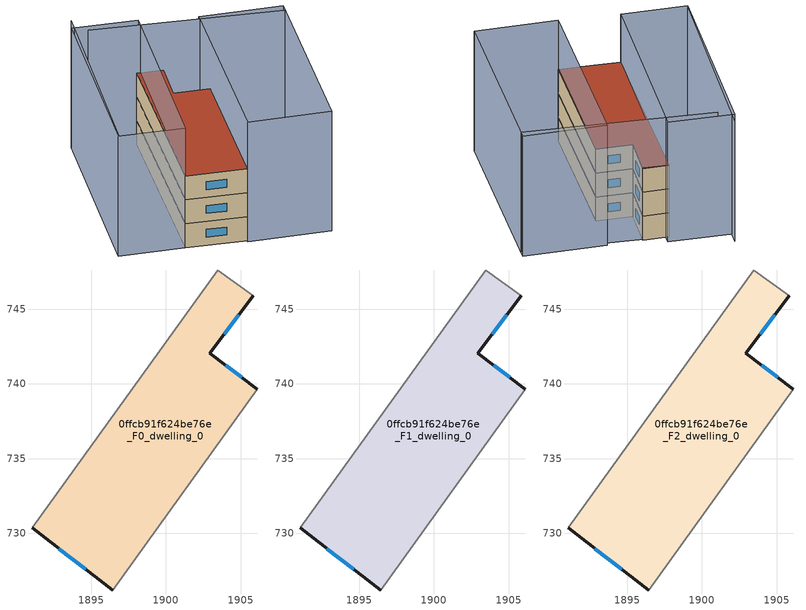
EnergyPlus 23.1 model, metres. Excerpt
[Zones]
0ffcb91f624be76e_F0_dwelling_0
 floor ground (EU_floor_Construction): 1905.85,745.89 1902.94,742.03 1906.12,739.63 1896.46,726.22 1891.05,730.37 1903.48,747.61 z0
 wall outside (EU_wall_Construction): 1891.05,730.37 1896.46,726.22 / 1906.12,739.63 1902.94,742.03 1905.85,745.89 z0:3
 wall adiabatic (EU_wall_Construction): 1896.46,726.22 1906.12,739.63 / 1905.85,745.89 1903.48,747.61 1891.05,730.37 z0:3
 window (EU_Window_Construction): 1892.85,728.98 1894.65,727.6 / 1903.91,743.31 1904.88,744.6 / 1905.06,740.43 1904,741.23 z1:2
0ffcb91f624be76e_F1_dwelling_0
 floor to 0ffcb91f624be76e_F0_dwelling_0 (EU_floor_Construction): 1905.85,745.89 1902.94,742.03 1906.12,739.63 1896.46,726.22 1891.05,730.37 1903.48,747.61 z3
 wall outside (EU_wall_Construction): 1891.05,730.37 1896.46,726.22 / 1906.12,739.63 1902.94,742.03 1905.85,745.89 z3:6
 wall adiabatic (EU_wall_Construction): 1896.46,726.22 1906.12,739.63 / 1905.85,745.89 1903.48,747.61 1891.05,730.37 z3:6
 window (EU_Window_Construction): 1892.85,728.98 1894.65,727.6 / 1903.91,743.31 1904.88,744.6 / 1905.06,740.43 1904,741.23 z4:5
0ffcb91f624be76e_F2_dwelling_0
 floor to 0ffcb91f624be76e_F1_dwelling_0 (EU_floor_Construction): 1905.85,745.89 1902.94,742.03 1906.12,739.63 1896.46,726.22 1891.05,730.37 1903.48,747.61 z6
 wall outside (EU_wall_Construction): 1891.05,730.37 1896.46,726.22 / 1906.12,739.63 1902.94,742.03 1905.85,745.89 z6:9
 wall adiabatic (EU_wall_Construction): 1896.46,726.22 1906.12,739.63 / 1905.85,745.89 1903.48,747.61 1891.05,730.37 z6:9
 window (EU_Window_Construction): 1892.85,728.98 1894.65,727.6 / 1903.91,743.31 1904.88,744.6 / 1905.06,740.43 1904,741.23 z7:8
 roof outside (EU_roof_Construction): 1896.46,726.22 1906.12,739.63 1902.94,742.03 1905.85,745.89 1903.48,747.61 1891.05,730.37 z9
shading: 1899.66,753.49 1885.3,734.77 / 1915.94,737.55 1899.42,750.88 / 1916.45,738.19 1903.71,720.66 / 1903.71,720.66 1896.26,726.07 / 1896.26,726.07 1909.01,743.6 / 1909.01,743.6 1916.45,738.19 / 1885.19,734.76 1898.52,752.52 / 1898.52,752.52 1904.37,748.13 / 1904.37,748.13 1891.05,730.37 / 1891.05,730.37 1885.19,734.76 z0:15
[Building]
EU S2 Campaign: North Axis=0; Terrain=City; Solar Distribution=FullExterior
[Site:Location]
Bologna: Latitude=44.5; Longitude=11.25; Time Zone=1; Elevation=37
[SizingPeriod:WeatherFileDays]
AnnualSizingPeriod: Begin Month=1; Begin Day of Month=1; End Month=12; End Day of Month=31; Day of Week for Start Day=Monday; Use Weather File Daylight Saving Period=No; Use Weather File Rain and Snow Indicators=No
[MATERIAL]
EU_InternalMass_Material: Roughness=MediumRough; Thickness=0.1; Conductivity=1; Density=1800; Specific Heat=900; Thermal Absorptance=0.9; Solar Absorptance=0.7; Visible Absorptance=0.7
[MATERIAL:NOMASS] Roughness=MediumRough; Thermal Absorptance=0.9; Solar Absorptance=0.7; Visible Absorptance=0.7
Name | Thermal Resistance
EU_wall_NoMass | 0.937881
EU_roof_NoMass | 0.548572
EU_floor_NoMass | 0.71348
[WINDOWMATERIAL:SIMPLEGLAZINGSYSTEM]
EU_Window_SimpleGlazing: UFactor=4.25633; Solar Heat Gain Coefficient=0.85; Visible Transmittance=0.85
[CONSTRUCTION]
EU_wall_Construction: EU_wall_NoMass
EU_roof_Construction: EU_roof_NoMass
EU_floor_Construction: EU_floor_NoMass
EU_Window_Construction: EU_Window_SimpleGlazing
EU_InternalMass_Construction: EU_InternalMass_Material
[ZONE] Type=1; Multiplier=1; Ceiling Height=autocalculate; Floor Area=autocalculate; Part of Total Floor Area=Yes
Name | Volume
0ffcb91f624be76e_F0_dwelling_0 | 378.615
0ffcb91f624be76e_F1_dwelling_0; 0ffcb91f624be76e_F2_dwelling_0 | 378.616
[INTERNALMASS] Construction=EU_InternalMass_Construction; Surface Area=126.205
Name | Zone or ZoneList
0ffcb91f624be76e_F0_dwelling_0_EU_InternalMass | 0ffcb91f624be76e_F0_dwelling_0
0ffcb91f624be76e_F1_dwelling_0_EU_InternalMass | 0ffcb91f624be76e_F1_dwelling_0
0ffcb91f624be76e_F2_dwelling_0_EU_InternalMass | 0ffcb91f624be76e_F2_dwelling_0
[OTHEREQUIPMENT] Fuel Type=Electricity; Design Level Calculation Method=Watts/Area; Power per Zone Floor Area=1; Fraction Latent=0; Fraction Radiant=0; Fraction Lost=0; Carbon Dioxide Generation Rate=0; EndUse Subcategory=EU_Step8_InternalGains
Name | Zone or ZoneList or Space or SpaceList | Schedule
EU_Step8_InternalGain_0ffcb91f624be76e_F0_dwelling_0_f000 | 0ffcb91f624be76e_F0_dwelling_0 | EU_Step8_GainSchedule_0ffcb91f624be76e_F0_dwelling_0_f000
EU_Step8_InternalGain_0ffcb91f624be76e_F1_dwelling_0_f000 | 0ffcb91f624be76e_F1_dwelling_0 | EU_Step8_GainSchedule_0ffcb91f624be76e_F1_dwelling_0_f000
EU_Step8_InternalGain_0ffcb91f624be76e_F2_dwelling_0_f000 | 0ffcb91f624be76e_F2_dwelling_0 | EU_Step8_GainSchedule_0ffcb91f624be76e_F2_dwelling_0_f000
[ZONEVENTILATION:DESIGNFLOWRATE] Schedule=EU_AlwaysOn; Design Flow Rate Calculation Method=AirChanges/Hour; Air Changes per Hour=0.687892; Ventilation Type=Natural; Fan Pressure Rise=0; Fan Total Efficiency=1; Constant Term Coefficient=1; Temperature Term Coefficient=0; Velocity Term Coefficient=0; Velocity Squared Term Coefficient=0; Minimum Indoor Temperature=-100; Maximum Indoor Temperature=100; Delta Temperature=-100; Minimum Outdoor Temperature=-100; Maximum Outdoor Temperature=100; Maximum Wind Speed=40
Name | Zone or ZoneList or Space or SpaceList
EU_ConstantAir_0ffcb91f624be76e_F0_dwelling_0 | 0ffcb91f624be76e_F0_dwelling_0
EU_ConstantAir_0ffcb91f624be76e_F1_dwelling_0 | 0ffcb91f624be76e_F1_dwelling_0
EU_ConstantAir_0ffcb91f624be76e_F2_dwelling_0 | 0ffcb91f624be76e_F2_dwelling_0
[HVACTEMPLATE:THERMOSTAT] Constant Heating Setpoint=20; Constant Cooling Setpoint=50
EU_HeatOnly_0ffcb91f624be76e_F0_dwelling_0; EU_HeatOnly_0ffcb91f624be76e_F1_dwelling_0; EU_HeatOnly_0ffcb91f624be76e_F2_dwelling_0
[HVACTEMPLATE:ZONE:IDEALLOADSAIRSYSTEM] System Availability Schedule=EU_AlwaysOn; Maximum Heating Supply Air Temperature=50; Minimum Cooling Supply Air Temperature=13; Maximum Heating Supply Air Humidity Ratio=0.0156; Minimum Cooling Supply Air Humidity Ratio=0.0077; Heating Limit=NoLimit; Cooling Limit=NoLimit; Heating Availability Schedule=EU_AlwaysOn; Cooling Availability Schedule=EU_CoolingOff; Dehumidification Control Type=ConstantSensibleHeatRatio; Cooling Sensible Heat Ratio=0.7; Dehumidification Setpoint=60; Humidification Control Type=None; Humidification Setpoint=30; Outdoor Air Method=None; Outdoor Air Flow Rate per Person=0.00944; Outdoor Air Flow Rate per Zone Floor Area=0; Outdoor Air Flow Rate per Zone=0; Demand Controlled Ventilation Type=None; Outdoor Air Economizer Type=NoEconomizer; Heat Recovery Type=None; Sensible Heat Recovery Effectiveness=0.7; Latent Heat Recovery Effectiveness=0.65
Name | Template Thermostat
0ffcb91f624be76e_F0_dwelling_0 | EU_HeatOnly_0ffcb91f624be76e_F0_dwelling_0
0ffcb91f624be76e_F1_dwelling_0 | EU_HeatOnly_0ffcb91f624be76e_F1_dwelling_0
0ffcb91f624be76e_F2_dwelling_0 | EU_HeatOnly_0ffcb91f624be76e_F2_dwelling_0
[SIZING:ZONE] Zone Cooling Design Supply Air Temperature Input Method=SupplyAirTemperature; Zone Cooling Design Supply Air Temperature=13; Zone Heating Design Supply Air Temperature Input Method=SupplyAirTemperature; Zone Heating Design Supply Air Temperature=50; Zone Cooling Design Supply Air Humidity Ratio=0.008; Zone Heating Design Supply Air Humidity Ratio=0.008; Cooling Design Air Flow Method=DesignDay; Cooling Design Air Flow Rate=0; Cooling Minimum Air Flow per Zone Floor Area=0.000762; Cooling Minimum Air Flow=0; Cooling Minimum Air Flow Fraction=0.2; Heating Design Air Flow Method=DesignDay; Heating Design Air Flow Rate=0; Heating Maximum Air Flow per Zone Floor Area=0.002032; Heating Maximum Air Flow=0.141576; Heating Maximum Air Flow Fraction=0.3; Account for Dedicated Outdoor Air System=No; Dedicated Outdoor Air System Control Strategy=NeutralSupplyAir; Dedicated Outdoor Air Low Setpoint Temperature for Design=autosize; Dedicated Outdoor Air High Setpoint Temperature for Design=autosize; Zone Load Sizing Method=Sensible Load Only No Latent Load; Zone Latent Cooling Design Supply Air Humidity Ratio Input Method=HumidityRatioDifference; Zone Cooling Design Supply Air Humidity Ratio Difference=0.005; Zone Latent Heating Design Supply Air Humidity Ratio Input Method=HumidityRatioDifference; Zone Humidification Design Supply Air Humidity Ratio Difference=0.005
0ffcb91f624be76e_F0_dwelling_0; 0ffcb91f624be76e_F1_dwelling_0; 0ffcb91f624be76e_F2_dwelling_0
[SCHEDULE:CONSTANT]
Name | Hourly Value
EU_AlwaysOn | 1
EU_CoolingOff | 0
[SCHEDULE:FILE] Column Number=1; Rows to Skip at Top=0; Number of Hours of Data=8760; Column Separator=Comma; Interpolate to Timestep=No; Minutes per Item=60; Adjust Schedule for Daylight Savings=Yes
Name | File
EU_Step8_GainSchedule_0ffcb91f624be76e_F0_dwelling_0_f000 | ../../schedules/0ffcb91f624be76e/0ffcb91f624be76e_F0_dwelling_0_f000_gain.csv
EU_Step8_GainSchedule_0ffcb91f624be76e_F1_dwelling_0_f000 | ../../schedules/0ffcb91f624be76e/0ffcb91f624be76e_F1_dwelling_0_f000_gain.csv
EU_Step8_GainSchedule_0ffcb91f624be76e_F2_dwelling_0_f000 | ../../schedules/0ffcb91f624be76e/0ffcb91f624be76e_F2_dwelling_0_f000_gain.csv
